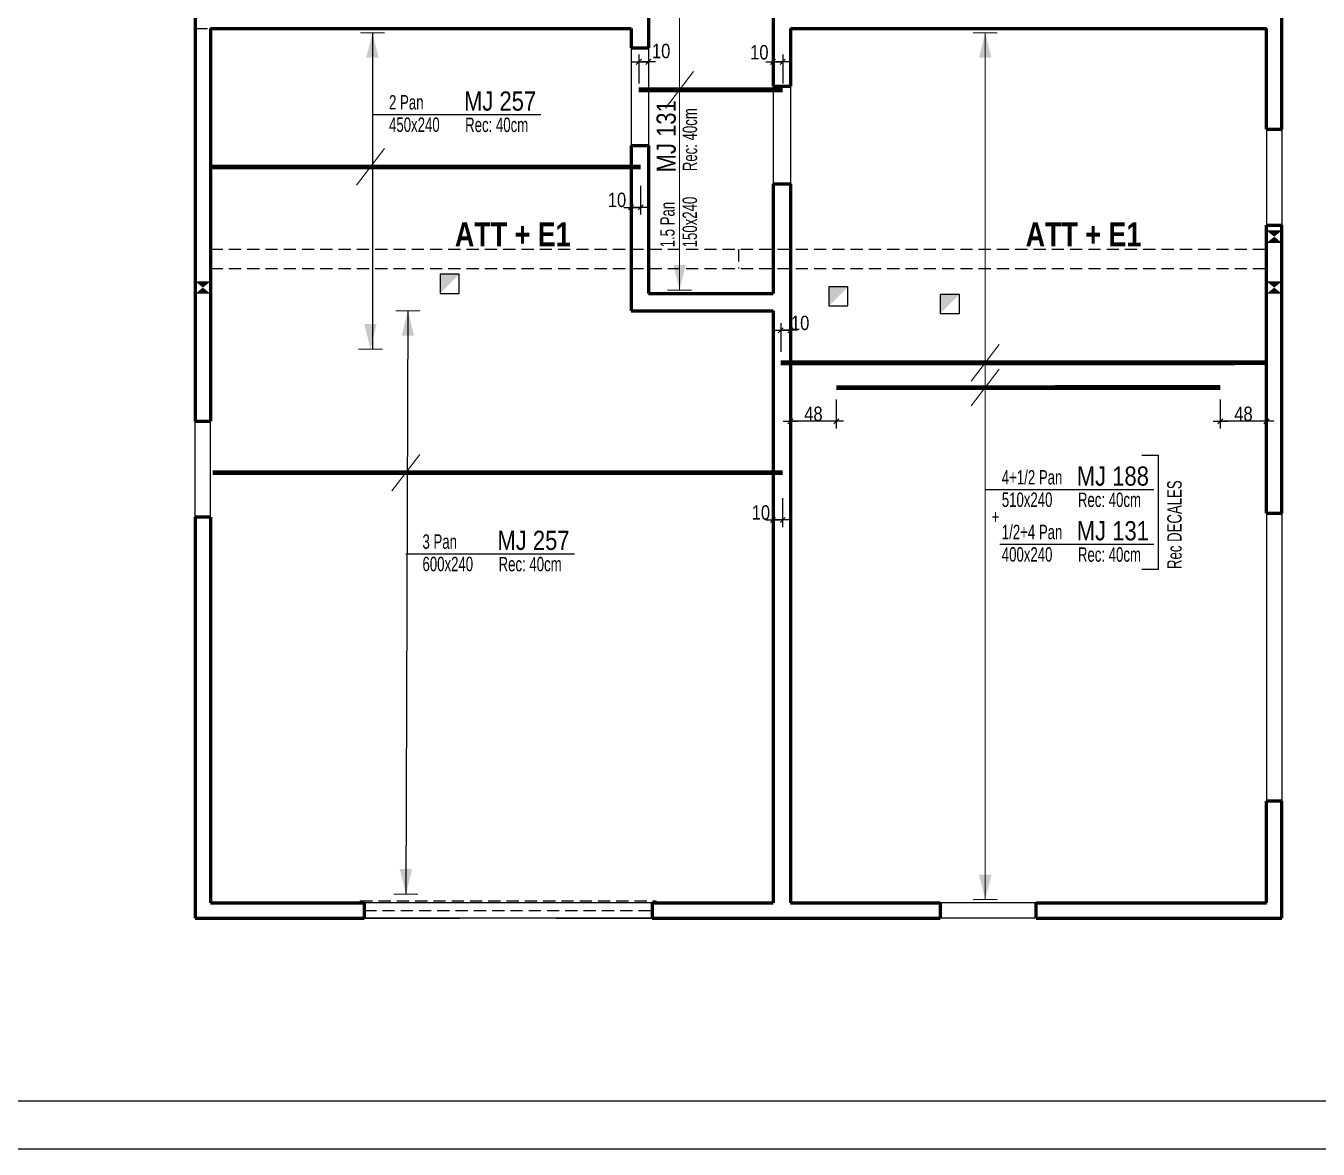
# Model space of a CAD drawing. Header units: millimetres. Extents: x 12045 to 47376, y -21493 to -16931.
# Drawn here: x 25834 to 27180, y -21424 to -20253 of the extents above; entities that cross this region are included whole.
import ezdxf
from ezdxf.enums import TextEntityAlignment as Align

# ---------------------------------------------------------------- set-up
doc = ezdxf.new("R2010")
doc.units = ezdxf.units.MM
doc.linetypes.add('CACHEX2', pattern=[19.05, 12.7, -6.35])
for name, color, linetype in [('01-Cad  2', 1, 'Continuous'), ('01_ARMA_INF', 50, 'Continuous'), ('01_cote_gen', 4, 'Continuous'), ('01_linteaux', 2, 'Continuous'), ('01_murs_sup', 2, 'CACHEX2'), ('01_resv', 32, 'Continuous'), ('01_texte', 230, 'Continuous'), ('AA_COTES', 2, 'Continuous')]:
    doc.layers.add(name, color=color, linetype=linetype)
doc.layers.add('01_murs_coup', color=5, linetype='Continuous', lineweight=60)
doc.styles.add('PATIO', font='ARIALN.TTF')
doc.styles.add('STYLE2', font='ARIALN.TTF')
doc.styles.add('Titre', font='ariblk.ttf')
doc.dimstyles.new('JB50', dxfattribs={"dimscale": 0.1, "dimtxt": 150, "dimasz": 15, "dimexe": 0.1, "dimexo": 0.1, "dimgap": 0.09, "dimtad": 1, "dimdec": 1, "dimdsep": 46, "dimtxsty": 'STYLE2', "dimblk1": 'BOND_G', "dimblk2": 'BOND_D', "dimsah": 1, "dimcen": 1.5, "dimdle": 0.01, "dimse1": 1, "dimse2": 1, "dimclrd": 4, "dimclre": 2, "dimclrt": 6, "dimazin": 2, "dimtfac": 2.333333, "dimtdec": 1, "dimtix": 1, "dimtmove": 2, "dimatfit": 3, "dimldrblk": 'BOND_G', "dimfxl": 1, "dimtolj": 1, "dimtzin": 0, "dimarcsym": 0})

# ---------------------------------------------------------------- blocks, each defined once
blk = doc.blocks.new('BOND_G')
at = {"layer": 'AA_COTES', "color": 0}
for p, q in [((0, -5), (0, 15)), ((5, 0), (-5, 0)), ((1.77, 1.77), (-1.77, -1.77))]:
    blk.add_line(p, q, dxfattribs=at)
blk = doc.blocks.new('BOND_D')
at = {"layer": 'AA_COTES', "color": 0}
for p, q in [((5, 0), (-5, 0)), ((-1.77, -1.77), (1.77, 1.77)), ((0, 5), (0, -15))]:
    blk.add_line(p, q, dxfattribs=at)
blk = doc.blocks.new('*D2624')
at = {"layer": '01_cote_gen', "color": 4, "lineweight": -2, "ltscale": 0.1, "transparency": 16777216}
blk.add_line((27125.2, -20665.3), (27080.2, -20665.3), dxfattribs=at)
at = {"layer": 'Defpoints', "color": 0, "ltscale": 0.1, "transparency": 16777216}
for p in [(27078.7, -20630.2), (27126.7, -20643.1), (27078.7, -20665.3)]:
    blk.add_point(p, dxfattribs=at)
at = {"layer": '01_cote_gen', "color": 4, "lineweight": -2, "ltscale": 0.1, "transparency": 16777216, "xscale": 1.5, "yscale": 1.5, "zscale": 1.5, "rotation": 180}
blk.add_blockref('BOND_D', (27078.7, -20665.3), dxfattribs=at)
at = {"layer": '01_cote_gen', "color": 4, "lineweight": -2, "ltscale": 0.1, "transparency": 16777216, "xscale": 1.5, "yscale": 1.5, "zscale": 1.5}
blk.add_blockref('BOND_G', (27126.7, -20665.3), dxfattribs=at)
at = {"layer": '01_cote_gen', "color": 6, "ltscale": 0.1, "transparency": 16777216, "insert": (27102.7, -20657.7), "char_height": 15, "attachment_point": 5, "style": 'STYLE2'}
blk.add_mtext('\\A1;48', dxfattribs=at)
blk = doc.blocks.new('*D2625')
at = {"layer": '01_cote_gen', "color": 4, "lineweight": -2, "ltscale": 0.1, "transparency": 16777216}
blk.add_line((26677.2, -20665.3), (26632.2, -20665.3), dxfattribs=at)
at = {"layer": 'Defpoints', "color": 0, "ltscale": 0.1, "transparency": 16777216}
for p in [(26630.7, -20637.1), (26678.7, -20630.3), (26630.7, -20665.3)]:
    blk.add_point(p, dxfattribs=at)
at = {"layer": '01_cote_gen', "color": 4, "lineweight": -2, "ltscale": 0.1, "transparency": 16777216, "xscale": 1.5, "yscale": 1.5, "zscale": 1.5, "rotation": 180}
blk.add_blockref('BOND_D', (26630.7, -20665.3), dxfattribs=at)
at = {"layer": '01_cote_gen', "color": 4, "lineweight": -2, "ltscale": 0.1, "transparency": 16777216, "xscale": 1.5, "yscale": 1.5, "zscale": 1.5}
blk.add_blockref('BOND_G', (26678.7, -20665.3), dxfattribs=at)
at = {"layer": '01_cote_gen', "color": 6, "ltscale": 0.1, "transparency": 16777216, "insert": (26654.7, -20657.7), "char_height": 15, "attachment_point": 5, "style": 'STYLE2'}
blk.add_mtext('\\A1;48', dxfattribs=at)
blk = doc.blocks.new('*D2626')
at = {"layer": '01_cote_gen', "color": 4, "lineweight": -2, "ltscale": 0.1, "transparency": 16777216}
blk.add_line((26622.2, -20570.6), (26629.2, -20570.6), dxfattribs=at)
at = {"layer": 'Defpoints', "color": 0, "ltscale": 0.1, "transparency": 16777216}
for p in [(26630.7, -20570.6), (26630.7, -20596.2), (26620.7, -20604.5)]:
    blk.add_point(p, dxfattribs=at)
at = {"layer": '01_cote_gen', "color": 4, "lineweight": -2, "ltscale": 0.1, "transparency": 16777216, "xscale": 1.5, "yscale": 1.5, "zscale": 1.5, "rotation": 180}
blk.add_blockref('BOND_G', (26620.7, -20570.6), dxfattribs=at)
at = {"layer": '01_cote_gen', "color": 4, "lineweight": -2, "ltscale": 0.1, "transparency": 16777216, "xscale": 1.5, "yscale": 1.5, "zscale": 1.5}
blk.add_blockref('BOND_D', (26630.7, -20570.6), dxfattribs=at)
at = {"layer": '01_cote_gen', "color": 6, "ltscale": 0.1, "transparency": 16777216, "insert": (26640.9, -20563), "char_height": 15, "attachment_point": 5, "style": 'STYLE2'}
blk.add_mtext('\\A1;10', dxfattribs=at)
blk = doc.blocks.new('*D2643')
at = {"layer": '01_cote_gen', "color": 4, "lineweight": -2, "ltscale": 0.1, "transparency": 16777216}
blk.add_line((26474.3, -20290.9), (26481.3, -20290.9), dxfattribs=at)
at = {"layer": 'Defpoints', "color": 0, "ltscale": 0.1, "transparency": 16777216}
for p in [(26482.8, -20290.9), (26482.8, -20306.6), (26472.8, -20320)]:
    blk.add_point(p, dxfattribs=at)
at = {"layer": '01_cote_gen', "color": 4, "lineweight": -2, "ltscale": 0.1, "transparency": 16777216, "xscale": 1.5, "yscale": 1.5, "zscale": 1.5, "rotation": 180}
blk.add_blockref('BOND_G', (26472.8, -20290.9), dxfattribs=at)
at = {"layer": '01_cote_gen', "color": 4, "lineweight": -2, "ltscale": 0.1, "transparency": 16777216, "xscale": 1.5, "yscale": 1.5, "zscale": 1.5}
blk.add_blockref('BOND_D', (26482.8, -20290.9), dxfattribs=at)
at = {"layer": '01_cote_gen', "color": 6, "ltscale": 0.1, "transparency": 16777216, "insert": (26496.1, -20279.7), "char_height": 15, "attachment_point": 5, "style": 'STYLE2'}
blk.add_mtext('\\A1;10', dxfattribs=at)
blk = doc.blocks.new('*D2644')
at = {"layer": '01_cote_gen', "color": 4, "lineweight": -2, "ltscale": 0.1, "transparency": 16777216}
blk.add_line((26614.2, -20290.9), (26621.2, -20290.9), dxfattribs=at)
at = {"layer": 'Defpoints', "color": 0, "ltscale": 0.1, "transparency": 16777216}
for p in [(26622.7, -20290.9), (26612.7, -20311.8), (26622.7, -20320)]:
    blk.add_point(p, dxfattribs=at)
at = {"layer": '01_cote_gen', "color": 4, "lineweight": -2, "ltscale": 0.1, "transparency": 16777216, "xscale": 1.5, "yscale": 1.5, "zscale": 1.5, "rotation": 180}
blk.add_blockref('BOND_G', (26612.7, -20290.9), dxfattribs=at)
at = {"layer": '01_cote_gen', "color": 4, "lineweight": -2, "ltscale": 0.1, "transparency": 16777216, "xscale": 1.5, "yscale": 1.5, "zscale": 1.5}
blk.add_blockref('BOND_D', (26622.7, -20290.9), dxfattribs=at)
at = {"layer": '01_cote_gen', "color": 6, "ltscale": 0.1, "transparency": 16777216, "insert": (26598.4, -20281), "char_height": 15, "attachment_point": 5, "style": 'STYLE2'}
blk.add_mtext('\\A1;10', dxfattribs=at)
blk = doc.blocks.new('*D2647')
at = {"layer": '01_cote_gen', "color": 4, "lineweight": -2, "ltscale": 0.1, "transparency": 16777216}
blk.add_line((26621.2, -20768.1), (26614.2, -20768.1), dxfattribs=at)
at = {"layer": 'Defpoints', "color": 0, "ltscale": 0.1, "transparency": 16777216}
for p in [(26612.7, -20728.3), (26622.7, -20718.8), (26612.7, -20768.1)]:
    blk.add_point(p, dxfattribs=at)
at = {"layer": '01_cote_gen', "color": 4, "lineweight": -2, "ltscale": 0.1, "transparency": 16777216, "xscale": 1.5, "yscale": 1.5, "zscale": 1.5, "rotation": 180}
blk.add_blockref('BOND_D', (26612.7, -20768.1), dxfattribs=at)
at = {"layer": '01_cote_gen', "color": 4, "lineweight": -2, "ltscale": 0.1, "transparency": 16777216, "xscale": 1.5, "yscale": 1.5, "zscale": 1.5}
blk.add_blockref('BOND_G', (26622.7, -20768.1), dxfattribs=at)
at = {"layer": '01_cote_gen', "color": 6, "ltscale": 0.1, "transparency": 16777216, "insert": (26600, -20760.5), "char_height": 15, "attachment_point": 5, "style": 'STYLE2'}
blk.add_mtext('\\A1;10', dxfattribs=at)
blk = doc.blocks.new('*D2648')
at = {"layer": '01_cote_gen', "color": 4, "lineweight": -2, "ltscale": 0.1, "transparency": 16777216}
blk.add_line((26473.3, -20442.5), (26466.3, -20442.5), dxfattribs=at)
at = {"layer": 'Defpoints', "color": 0, "ltscale": 0.1, "transparency": 16777216}
for p in [(26464.8, -20440.1), (26464.8, -20442.5), (26474.8, -20440.1)]:
    blk.add_point(p, dxfattribs=at)
at = {"layer": '01_cote_gen', "color": 4, "lineweight": -2, "ltscale": 0.1, "transparency": 16777216, "xscale": 1.5, "yscale": 1.5, "zscale": 1.5, "rotation": 180}
blk.add_blockref('BOND_D', (26464.8, -20442.5), dxfattribs=at)
at = {"layer": '01_cote_gen', "color": 4, "lineweight": -2, "ltscale": 0.1, "transparency": 16777216, "xscale": 1.5, "yscale": 1.5, "zscale": 1.5}
blk.add_blockref('BOND_G', (26474.8, -20442.5), dxfattribs=at)
at = {"layer": '01_cote_gen', "color": 6, "ltscale": 0.1, "transparency": 16777216, "insert": (26450.1, -20434.8), "char_height": 15, "attachment_point": 5, "style": 'STYLE2'}
blk.add_mtext('\\A1;10', dxfattribs=at)

msp = doc.modelspace()

# ---------------------------------------------------------------- linework, layer by layer
at = {"layer": '01-Cad  2'}
for p, q in [((27460.92, -21373.64), (22620.92, -21373.64)), ((27460.92, -21423.64), (22570.92, -21423.64))]:
    msp.add_line(p, q, dxfattribs=at)
at = {"layer": '01_ARMA_INF', "linetype": 'Continuous', "lineweight": 0, "const_width": 5, "flags": 128}
for points in [[(26472.76, -20320.03), (26622.74, -20320.01)], [(26028.65, -20400.41), (26474.76, -20400.35)], [(26620.74, -20604.46), (27125.78, -20604.39)], [(26678.74, -20630.27), (27078.74, -20630.2)], [(26028.93, -20718.88), (26622.74, -20718.8)]]:
    msp.add_lwpolyline(points, dxfattribs=at)
at = {"layer": '01_linteaux', "ltscale": 0.1}
for p, q in [((26464.76, -20276.14), (26464.76, -20378.14)), ((26482.76, -20276.14), (26482.76, -20378.14)), ((26612.74, -20316.14), (26612.74, -20418.14)), ((26630.74, -20316.14), (26630.74, -20418.14)), ((27126.74, -20361.1), (27126.74, -20461.1)), ((27142.74, -20361.1), (27142.74, -20461.1)), ((26010.74, -20765.1), (26010.74, -20665.1)), ((26026.74, -20765.1), (26026.74, -20665.1)), ((27126.74, -20761.1), (27126.74, -21061.1)), ((27142.74, -20761.1), (27142.74, -21061.1)), ((26486.7, -21167.1), (26186.7, -21167.1)), ((26886.7, -21167.1), (26786.7, -21167.1)), ((26486.7, -21183.1), (26186.7, -21183.1)), ((26886.7, -21183.1), (26786.7, -21183.1))]:
    msp.add_line(p, q, dxfattribs=at)
at = {"layer": '01_linteaux'}
for p, q in [((26186.64, -21183.1), (26286.64, -21183.1)), ((26386.64, -21183.1), (26486.64, -21183.1))]:
    msp.add_line(p, q, dxfattribs=at)
at = {"layer": '01_murs_coup'}
for p, q in [((27142.74, -20361.1), (27142.74, -19861.1)), ((27142.74, -20361.1), (27142.74, -19861.1)), ((26010.74, -20108.14), (26010.74, -20665.1)), ((26612.74, -20233.14), (26612.74, -20316.14)), ((26482.76, -20238.14), (26482.76, -20276.14)), ((26482.76, -20238.14), (26482.76, -20276.14)), ((26026.74, -20256.14), (26464.76, -20256.14)), ((26026.74, -20256.14), (26464.76, -20256.14)), ((26026.74, -20256.14), (26026.74, -20665.1)), ((26464.76, -20256.14), (26464.76, -20276.14)), ((26464.76, -20256.14), (26464.76, -20276.14)), ((26630.74, -20256.14), (26630.74, -20316.14)), ((26630.74, -20256.14), (27126.74, -20256.14)), ((26630.74, -20256.14), (27126.74, -20256.14)), ((27126.74, -20361.1), (27126.74, -20256.14)), ((27126.74, -20361.1), (27126.74, -20256.14)), ((26464.76, -20276.14), (26482.76, -20276.14)), ((26612.74, -20316.14), (26630.74, -20316.14)), ((27126.74, -20361.1), (27142.74, -20361.1)), ((26464.76, -20378.14), (26464.76, -20550.14)), ((26464.76, -20378.14), (26464.76, -20550.14)), ((26464.76, -20378.14), (26482.76, -20378.14)), ((26482.76, -20378.14), (26482.76, -20532.14)), ((26612.74, -20418.14), (26612.74, -20532.14)), ((26612.74, -20418.14), (26630.74, -20418.14)), ((26630.74, -20418.14), (26630.74, -21167.1)), ((27126.74, -20761.1), (27126.74, -20461.1)), ((27126.74, -20761.1), (27126.74, -20461.1)), ((27126.74, -20461.1), (27142.74, -20461.1)), ((27142.74, -20761.1), (27142.74, -20461.1)), ((27142.74, -20761.1), (27142.74, -20461.1)), ((26482.76, -20532.14), (26612.74, -20532.14)), ((26482.76, -20532.14), (26612.74, -20532.14)), ((26482.76, -20532.14), (26612.74, -20532.14)), ((26464.76, -20550.14), (26612.74, -20550.14)), ((26464.76, -20550.14), (26612.74, -20550.14)), ((26612.74, -20550.14), (26612.74, -21167.1)), ((26010.74, -20665.1), (26026.74, -20665.1)), ((26010.74, -20765.1), (26010.74, -21183.1)), ((26026.74, -20765.1), (26010.74, -20765.1)), ((26026.74, -20765.1), (26026.74, -21167.1)), ((27126.74, -20761.1), (27142.74, -20761.1)), ((27126.74, -21167.1), (27126.74, -21061.1)), ((27126.74, -21167.1), (27126.74, -21061.1)), ((27142.74, -21061.1), (27126.74, -21061.1)), ((27142.74, -21183.1), (27142.74, -21061.1)), ((27142.74, -21183.1), (27142.74, -21061.1)), ((26026.74, -21167.1), (26186.7, -21167.1)), ((26186.7, -21167.1), (26186.7, -21183.1)), ((26486.7, -21167.1), (26612.74, -21167.1)), ((26486.7, -21167.1), (26486.7, -21183.1)), ((26486.7, -21167.1), (26612.74, -21167.1)), ((26630.74, -21167.1), (26786.7, -21167.1)), ((26786.7, -21167.1), (26786.7, -21183.1)), ((26886.7, -21167.1), (27126.74, -21167.1)), ((26886.7, -21167.1), (27126.74, -21167.1)), ((26886.7, -21183.1), (26886.7, -21167.1)), ((26010.74, -21183.1), (26186.7, -21183.1)), ((26486.7, -21183.1), (26786.7, -21183.1)), ((26886.7, -21183.1), (27142.74, -21183.1)), ((26886.7, -21183.1), (27142.74, -21183.1))]:
    msp.add_line(p, q, dxfattribs=at)
at = {"layer": '01_murs_sup'}
for p, q in [((26010.74, -20256.2), (26026.74, -20256.2)), ((26026.74, -20486.07), (27126.74, -20486.07)), ((26576.74, -20486.07), (26576.74, -20506.07)), ((26026.74, -20506.07), (27126.74, -20506.07)), ((26182.7, -21165.1), (26182.7, -21167.1)), ((26182.7, -21165.1), (26490.7, -21165.1)), ((26186.7, -21175.1), (26486.7, -21175.1)), ((26490.7, -21165.1), (26490.7, -21167.1))]:
    msp.add_line(p, q, dxfattribs=at)
at = {"layer": '01_resv'}
for p, q in [((26275.78, -20512.13), (26265.78, -20512.13)), ((26265.78, -20512.13), (26265.78, -20532.13)), ((26285.78, -20512.13), (26265.78, -20512.13)), ((26285.78, -20512.13), (26275.78, -20512.13)), ((26285.78, -20532.13), (26285.78, -20512.13)), ((26680.7, -20525.19), (26670.7, -20525.19)), ((26670.7, -20525.19), (26670.7, -20545.19)), ((26690.7, -20525.19), (26670.7, -20525.19)), ((26690.7, -20525.19), (26680.7, -20525.19)), ((26690.7, -20545.19), (26690.7, -20525.19)), ((26265.78, -20532.13), (26285.78, -20532.13)), ((26796.75, -20533.15), (26786.75, -20533.15)), ((26786.75, -20533.15), (26786.75, -20553.15)), ((26806.75, -20533.15), (26786.75, -20533.15)), ((26806.75, -20533.15), (26796.75, -20533.15)), ((26806.75, -20553.15), (26806.75, -20533.15)), ((26670.7, -20545.19), (26690.7, -20545.19)), ((26786.75, -20553.15), (26806.75, -20553.15))]:
    msp.add_line(p, q, dxfattribs=at)
at = {"layer": '01_resv', "ltscale": 0.1}
for points in [[(27126.74, -20466.57), (27142.74, -20466.57), (27142.74, -20479.57), (27126.74, -20479.57)], [(26265.78, -20532.13), (26265.78, -20512.13), (26285.78, -20512.13)], [(26010.74, -20519.57), (26026.74, -20519.57), (26026.74, -20532.57), (26010.74, -20532.57)], [(26670.7, -20545.19), (26670.7, -20525.19), (26690.7, -20525.19)], [(27126.74, -20519.57), (27142.74, -20519.57), (27142.74, -20532.57), (27126.74, -20532.57)], [(26786.75, -20553.15), (26786.75, -20533.15), (26806.75, -20533.15)]]:
    msp.add_solid(points, dxfattribs=at)
at = {"layer": '01_texte', "linetype": 'Continuous', "lineweight": 0}
for p, q in [((26515.28, -20528.62), (26515.28, -20198.2)), ((26182.88, -20260.51), (26207.84, -20260.51)), ((26821.19, -20260.58), (26846.15, -20260.58)), ((26833.67, -21163.68), (26833.67, -20260.58)), ((26500.77, -20339.03), (26529.78, -20300.96)), ((26178.76, -20419.39), (26207.77, -20381.32)), ((26502.8, -20528.62), (26527.76, -20528.62)), ((26219.81, -20550.14), (26244.77, -20550.14)), ((26180.79, -20590.14), (26205.75, -20590.14)), ((26819.16, -20623.44), (26848.17, -20585.37)), ((26819.16, -20649.25), (26848.17, -20611.18)), ((26215.69, -20737.86), (26244.7, -20699.79)), ((26217.72, -21157.93), (26242.68, -21157.93)), ((26821.19, -21163.68), (26846.15, -21163.68))]:
    msp.add_line(p, q, dxfattribs=at)
at = {"layer": '01_texte', "ltscale": 5}
for p, q in [((26195.36, -20260.51), (26195.36, -20590.14)), ((26195.36, -20345.75), (26370.84, -20345.75)), ((26232.29, -20550.14), (26230.2, -21157.93)), ((26996.74, -20700.8), (27013.99, -20700.8)), ((27013.99, -20700.8), (27013.99, -20819.8)), ((26833.67, -20736.4), (27009.15, -20736.4)), ((26848.93, -20793.42), (27009.15, -20793.42)), ((26230.2, -20803.41), (26405.67, -20803.41)), ((27013.99, -20819.8), (26996.74, -20819.8))]:
    msp.add_line(p, q, dxfattribs=at)
at = {"layer": '01_texte', "linetype": 'Continuous', "lineweight": 0}
for points in [[(26195.36, -20260.51), (26188.9, -20286.61), (26195.36, -20286.61)], [(26195.36, -20260.51), (26201.82, -20286.61), (26195.36, -20286.61)], [(26833.67, -20260.58), (26827.21, -20286.68), (26833.67, -20286.68)], [(26833.67, -20260.58), (26840.13, -20286.68), (26833.67, -20286.68)], [(26515.28, -20528.62), (26508.82, -20502.52), (26515.28, -20502.52)], [(26515.28, -20528.62), (26521.74, -20502.52), (26515.28, -20502.52)], [(26232.29, -20550.14), (26225.83, -20576.24), (26232.29, -20576.24)], [(26232.29, -20550.14), (26238.75, -20576.24), (26232.29, -20576.24)], [(26193.27, -20590.14), (26186.81, -20564.05), (26193.27, -20564.05)], [(26193.27, -20590.14), (26199.73, -20564.05), (26193.27, -20564.05)], [(26230.2, -21157.93), (26223.74, -21131.83), (26230.2, -21131.83)], [(26230.2, -21157.93), (26236.66, -21131.83), (26230.2, -21131.83)], [(26833.67, -21163.68), (26827.21, -21137.59), (26833.67, -21137.59)], [(26833.67, -21163.68), (26840.13, -21137.59), (26833.67, -21137.59)]]:
    msp.add_solid(points, dxfattribs=at)

# ---------------------------------------------------------------- texts
at = {"layer": '01_texte', "ltscale": 5, "style": 'PATIO', "width": 0.8}
for s, p in [('2 Pan', (26212.64, -20340.54)), ('450x240', (26212.64, -20363.87)), ('Rec: 40cm', (26291.93, -20363.99)), ('4+1/2 Pan', (26850.95, -20731.19)), ('510x240', (26850.95, -20754.52)), ('Rec: 40cm', (26930.24, -20754.64)), ('+', (26840.33, -20772.29)), ('3 Pan', (26247.47, -20798.2)), ('1/2+4 Pan', (26850.95, -20788.2)), ('400x240', (26850.95, -20811.54)), ('Rec: 40cm', (26930.24, -20811.66)), ('600x240', (26247.47, -20821.53)), ('Rec: 40cm', (26326.76, -20821.65))]:
    msp.add_text(s, height=15, dxfattribs=at).set_placement(p)
at = {"layer": '01_texte', "ltscale": 5, "style": 'PATIO'}
for s, p in [('MJ 257', (26290.75, -20341.74)), ('MJ 188', (26929.06, -20732.4)), ('MJ 131', (26929.06, -20789.41)), ('MJ 257', (26325.58, -20799.4))]:
    msp.add_text(s, height=20, dxfattribs=at).set_placement(p)
msp.add_text('MJ 131', height=20, rotation=90, dxfattribs=at).set_placement((26511.28, -20406.04))
at = {"layer": '01_texte', "ltscale": 5, "style": 'PATIO', "width": 0.8}
for s, p in [('Rec: 40cm', (26533.52, -20404.86)), ('150x240', (26533.41, -20484.15)), ('1.5 Pan', (26510.07, -20484.15)), ('Rec DECALES', (27038.28, -20819.29))]:
    msp.add_text(s, height=15, rotation=90, dxfattribs=at).set_placement(p)
at = {"layer": '01_texte', "style": 'Titre', "width": 0.7}
for p in [(26345.4, -20490.58), (26939.93, -20490.58)]:
    msp.add_text('ATT + E1 ', height=25, rotation=0, dxfattribs=at).set_placement(p, align=Align.BOTTOM_CENTER)

# ---------------------------------------------------------------- dimensions: what is measured, and where the dimension line sits
at = {"layer": '01_cote_gen', "ltscale": 0.1}
for base, p1, p2, picture, middle in [((26482.76, -20290.89), (26472.76, -20320.03), (26482.76, -20306.61), '*D2643', (26496.11, -20279.73)), ((26622.74, -20290.89), (26612.74, -20311.84), (26622.74, -20320.01), '*D2644', (26598.38, -20281.04)), ((26464.76, -20442.48), (26474.76, -20440.11), (26464.76, -20440.11), '*D2648', (26450.09, -20434.81)), ((26630.74, -20570.64), (26620.74, -20604.46), (26630.74, -20596.18), '*D2626', (26640.88, -20562.97)), ((26612.74, -20768.13), (26622.74, -20718.8), (26612.74, -20728.28), '*D2647', (26599.98, -20760.47))]:
    dim = msp.add_linear_dim(base=base, p1=p1, p2=p2, dimstyle='JB50', dxfattribs=at)
    dim.commit()
    dim.dimension.update_dxf_attribs({"geometry": picture, "text_midpoint": middle, "dimtype": 160})
for base, p1, p2, picture, middle in [((26630.74, -20665.32), (26678.74, -20630.27), (26630.74, -20637.06), '*D2625', (26654.74, -20657.65)), ((27078.74, -20665.32), (27126.74, -20643.05), (27078.74, -20630.2), '*D2624', (27102.74, -20657.65))]:
    dim = msp.add_linear_dim(base=base, p1=p1, p2=p2, dimstyle='JB50', dxfattribs=at)
    dim.commit()
    dim.dimension.update_dxf_attribs({"geometry": picture, "text_midpoint": middle})

doc.saveas('drawing.dxf')
